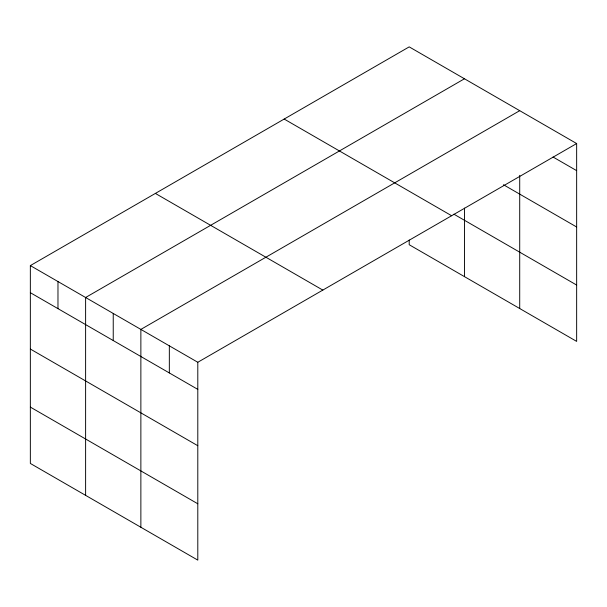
<?xml version="1.0" encoding="UTF-8"?>
<svg xmlns="http://www.w3.org/2000/svg" width="607" height="607" viewBox="0 0 607 607"><rect width="100%" height="100%" fill="white"/><g stroke="black" fill="none" stroke-linecap="round" stroke-linejoin="round"><path stroke-width="0.91" d="M576.65 143.548L409.201 46.876L30.35 265.6L30.35 463.452L197.799 560.124L197.799 362.273L576.65 143.548L576.65 341.4L409.201 244.727L409.201 240.031M519.713 175.34L519.713 308.531M464.454 78.773L85.61 297.498L85.61 495.358M519.713 110.679L140.87 329.404L140.87 527.255M553.06 157.031L576.65 170.643M503.461 184.74L576.65 226.995M453.892 214.18L576.65 285.055M284.175 119.055L451.631 215.728M155.369 193.421L322.825 290.093M30.35 265.6L197.799 362.273M30.35 292.695L197.799 389.375M30.35 349.048L197.799 445.72M30.35 407.1L197.799 503.78M464.454 208.102L464.454 276.625M169.338 345.838L169.338 372.933M113.236 313.455L113.236 340.55M57.976 281.549L57.976 308.644"/></g></svg>
